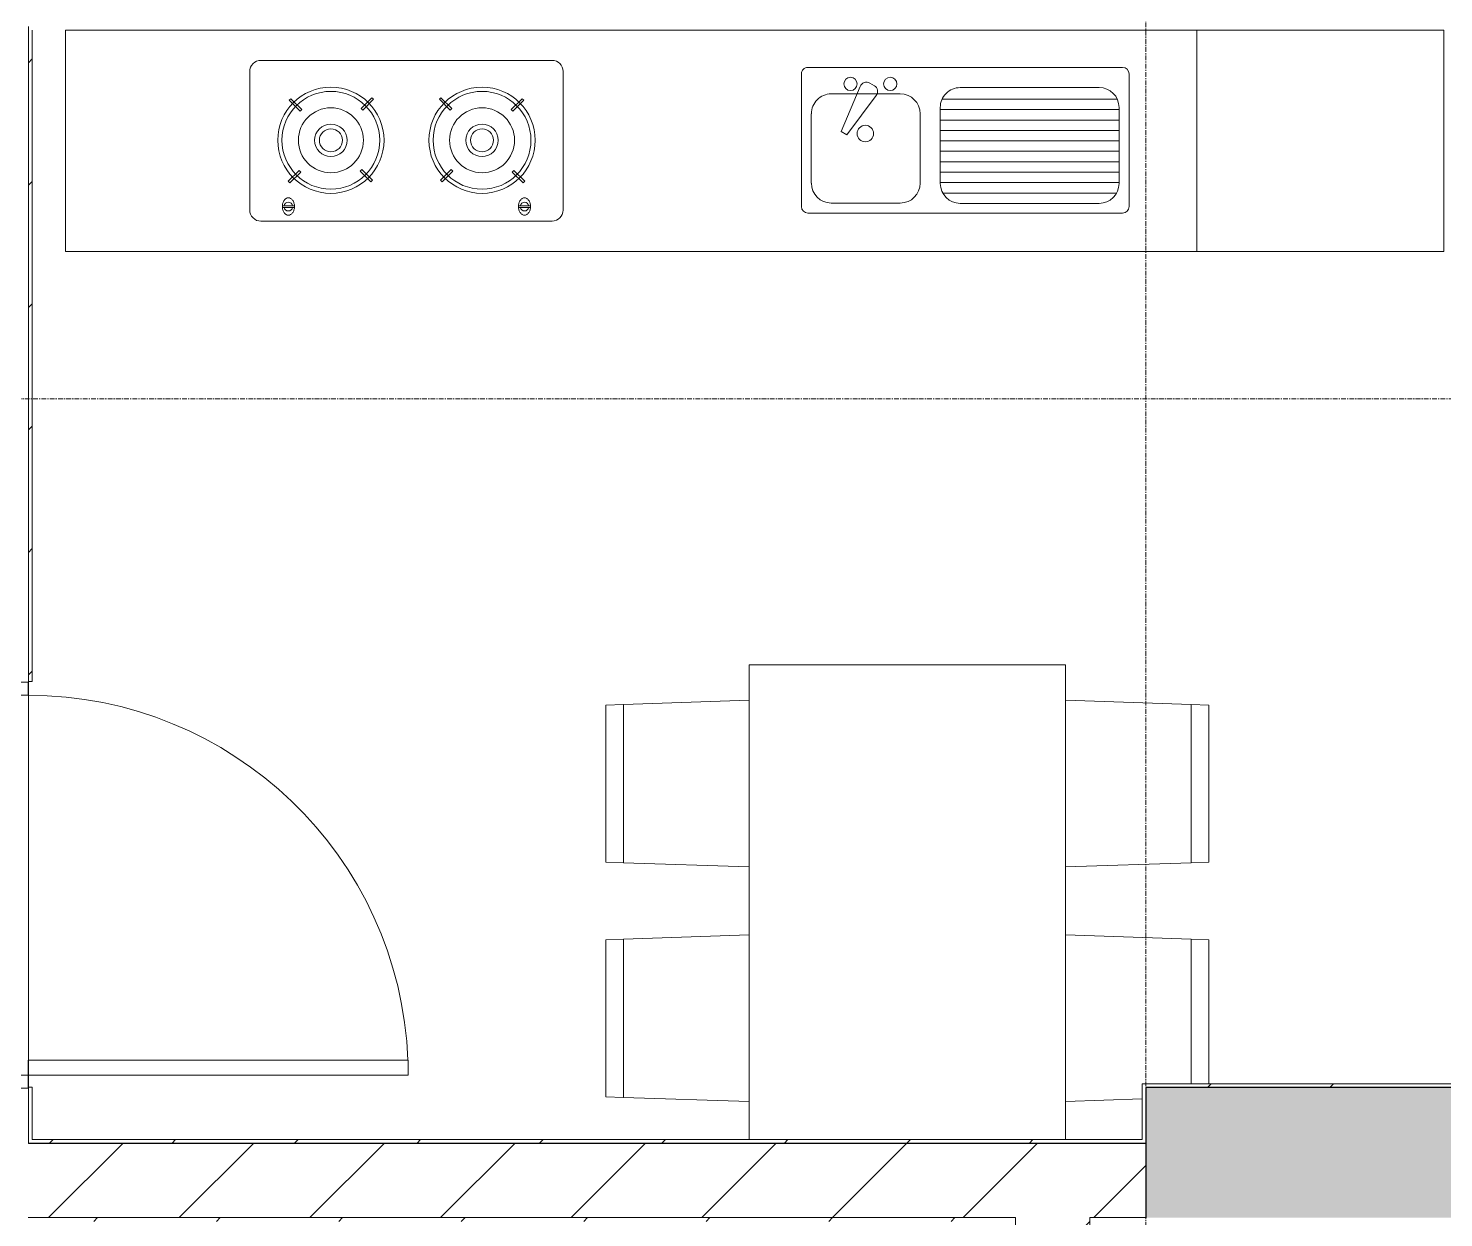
# Model space of a CAD drawing. Header units: millimetres. Extents: x 5121 to 246734, y -48180 to 129206.
# Drawn here: x 119053 to 122853, y 37037 to 40232 of the extents above; entities that cross this region are included whole.
import ezdxf

# ---------------------------------------------------------------- set-up
doc = ezdxf.new("R2010")
doc.units = ezdxf.units.MM
doc.linetypes.add('Grid Line', pattern=[22.225, 12.7, -3.175, 3.175, -3.175])
for name, color, linetype, lineweight in [('0-1', 7, 'Continuous', 5), ('A-DETL-GENF', 92, 'Continuous', 9), ('A-DOOR', 31, 'Continuous', 9), ('A-DOOR-FRAM', 31, 'Continuous', 9), ('A-FLOR-1', 50, 'Continuous', 9), ('A-WALL', 113, 'Continuous', 9), ('A-WALL-1', 250, 'Continuous', 18), ('A-WALL-PATT-2', 50, 'Continuous', 9), ('A-WALL-PATT-3', 111, 'Continuous', 9), ('I-FURN', 30, 'Continuous', 9), ('I-FURN-1', 253, 'Continuous', 9), ('S-COLS-1', 7, 'Continuous', 5), ('S-COLS-2', 10, 'Continuous', 25), ('S-GRID-1', 1, 'Grid Line', 9)]:
    doc.layers.add(name, color=color, linetype=linetype, lineweight=lineweight)
pattern_1 = [(45, (0, 0), (-164.40233, 164.40233), [])]
pattern_2 = [(45, (0, 0), (-175.3625, 175.3625), [])]

# ---------------------------------------------------------------- blocks, each defined once
blk = doc.blocks.new('NCV_TKTC_KET CAU_rvt-1-TKCS_MB TỔNG THỂ TẦNG 1')
at = {"layer": 'S-COLS-1'}
blk.add_hatch(color=256, dxfattribs=at).paths.add_polyline_path([(122417.9, 37036.9), (123352.6, 37036.9), (123352.6, 37386.9), (122052.6, 37386.9), (122052.6, 37036.9)])
at = {"layer": 'S-COLS-2'}
for p, q in [((123352.6, 37386.9), (122052.6, 37386.9)), ((122052.6, 37386.9), (122052.6, 37036.9))]:
    blk.add_line(p, q, dxfattribs=at)
blk = doc.blocks.new('HE BEP A1 - HE BEP A 2-944694-TKCS_MB TỔNG THỂ TẦNG 1')
at = {"layer": 'I-FURN'}
for p, q in [((0, 0), (662.4, 0)), ((0, -594.4), (0, 0)), ((662.4, 0), (662.4, -594.4)), ((662.4, 0), (662.4, -594.4)), ((3700, 0), (662.4, 0)), ((3700, -594.4), (3700, 0)), ((3700, -594.4), (3700, 0)), ((1706.9, -103.2), (862.4, -103.2)), ((2364, -483.2), (2364, -111.2)), ((3175.6, -81.2), (2394, -81.2)), ((3205.6, -483.2), (3205.6, -111.2)), ((844.9, -120.7), (844.9, -476.9)), ((924.9, -128.9), (1298.3, -128.9)), ((1459, -129.9), (1644.4, -129.9)), ((1724.4, -476.9), (1724.4, -120.7)), ((2451.6, -118.3), (2484.1, -118.3)), ((2451.6, -122.3), (2451.6, -118.3)), ((2484.1, -122.3), (2451.6, -122.3)), ((2484.1, -118.3), (2484.1, -122.3)), ((3085.5, -118.3), (3085.5, -122.3)), ((3118, -118.3), (3085.5, -118.3)), ((3085.5, -122.3), (3118, -122.3)), ((3118, -122.3), (3118, -118.3)), ((871.5, -386.8), (871.5, -182.3)), ((871.5, -184.9), (1351.6, -184.9)), ((877.9, -156.9), (1345.2, -156.9)), ((1351.6, -182.3), (1351.6, -386.8)), ((1405.6, -369.9), (1405.6, -183.2)), ((1697.8, -183.2), (1697.8, -369.9)), ((2471.8, -183.9), (2467.4, -188.3)), ((2467.4, -188.3), (2496.5, -217.4)), ((2500.9, -213), (2471.8, -183.9)), ((2689.3, -186.7), (2660.2, -215.8)), ((2693.7, -191.1), (2689.3, -186.7)), ((2875.9, -191.1), (2880.3, -186.7)), ((2880.3, -186.7), (2909.4, -215.8)), ((3068.7, -213), (3097.9, -183.9)), ((3102.3, -188.3), (3073.1, -217.4)), ((3097.9, -183.9), (3102.3, -188.3)), ((871.5, -212.9), (1351.6, -212.9)), ((2496.5, -217.4), (2500.9, -213)), ((2660.2, -215.8), (2664.6, -220.2)), ((2664.6, -220.2), (2693.7, -191.1)), ((2905, -220.2), (2875.9, -191.1)), ((2909.4, -215.8), (2905, -220.2)), ((3073.1, -217.4), (3068.7, -213)), ((871.5, -240.9), (1351.6, -240.9)), ((871.5, -268.9), (1351.6, -268.9)), ((871.5, -296.9), (1351.6, -296.9)), ((871.5, -324.9), (1351.6, -324.9)), ((1602.7, -313.4), (1523.8, -418.4)), ((1566.6, -443.1), (1618.1, -322.3)), ((1618.1, -322.3), (1602.7, -313.4)), ((871.5, -352.9), (1351.6, -352.9)), ((2470.1, -405.9), (2499.2, -376.7)), ((2499.2, -376.7), (2503.6, -381.1)), ((2663, -383.9), (2667.3, -379.5)), ((2667.3, -379.5), (2696.5, -408.6)), ((2902.3, -379.5), (2873.2, -408.6)), ((2906.7, -383.9), (2902.3, -379.5)), ((3070.4, -376.7), (3066, -381.1)), ((3099.5, -405.9), (3070.4, -376.7)), ((871.5, -380.9), (1351.6, -380.9)), ((876.4, -408.9), (1346.8, -408.9)), ((2474.5, -410.3), (2470.1, -405.9)), ((2503.6, -381.1), (2474.5, -410.3)), ((2692.1, -413), (2663, -383.9)), ((2696.5, -408.6), (2692.1, -413)), ((2873.2, -408.6), (2877.5, -413)), ((2877.5, -413), (2906.7, -383.9)), ((3066, -381.1), (3095.1, -410.3)), ((3095.1, -410.3), (3099.5, -405.9)), ((1298.3, -440.1), (924.9, -440.1)), ((1644.4, -423.2), (1459, -423.2)), ((1541.1, -452.3), (1528.6, -445.1)), ((862.4, -494.4), (1706.9, -494.4)), ((3175.6, -513.2), (2394, -513.2)), ((662.4, -594.4), (0, -594.4)), ((662.4, -594.4), (3700, -594.4))]:
    blk.add_line(p, q, dxfattribs=at)
for centre, radius in [((2581.9, -298.5), 142.6), ((2581.9, -298.5), 131.3), ((2987.7, -298.5), 142.6), ((2987.7, -298.5), 131.3), ((2581.9, -298.5), 87.2), ((2987.7, -298.5), 87.2), ((2581.9, -298.5), 43.6), ((2987.7, -298.5), 43.6), ((1552.8, -316.6), 22.2), ((2581.9, -298.5), 30.9), ((2987.7, -298.5), 30.9), ((1485.9, -449.9), 17.8), ((1592.6, -449.9), 17.8)]:
    blk.add_circle(centre, radius, dxfattribs=at)
for centre, radius, start, end in [((862.4, -120.7), 17.5, 90, 180), ((1706.9, -120.7), 17.5, 0, 90), ((2394, -111.2), 30, 90, 180), ((2485.1, -120.7), 33.5, 163.9419, 180), ((2476.6, -118.2), 24.7, 145.204, 163.9419), ((2467.8, -120.3), 11.6, 9.7177, 170.2823), ((2471.3, -114.5), 18.1, 120.7976, 145.204), ((2467.9, -108.8), 11.5, 90, 120.7976), ((2467.9, -108.8), 11.5, 59.2024, 90), ((2464.5, -114.5), 18.1, 34.796, 59.2024), ((2459.1, -118.2), 24.7, 16.0581, 34.796), ((2450.6, -120.7), 33.5, 0, 16.0581), ((3119, -120.7), 33.5, 163.9419, 180), ((3110.5, -118.2), 24.7, 145.204, 163.9419), ((3105.2, -114.5), 18.1, 120.7976, 145.204), ((3101.8, -120.3), 11.6, 9.7177, 170.2823), ((3101.8, -108.8), 11.5, 90, 120.7976), ((3101.8, -108.8), 11.5, 59.2024, 90), ((3098.4, -114.5), 18.1, 34.796, 59.2024), ((3093, -118.2), 24.7, 16.0581, 34.796), ((3084.5, -120.7), 33.5, 0, 16.0581), ((3175.6, -111.2), 30, 360, 90), ((924.9, -182.3), 53.3, 90, 180), ((1298.3, -182.3), 53.3, 0, 90), ((1459, -183.2), 53.3, 90, 180), ((1644.4, -183.2), 53.3, 0, 90), ((2485.1, -120.7), 33.5, 180, 196.0581), ((2476.6, -123.1), 24.7, 196.0581, 214.796), ((2467.8, -120.3), 11.6, 189.9102, 350.0898), ((2471.3, -126.9), 18.1, 214.796, 239.2024), ((2467.9, -132.6), 11.5, 239.2024, 270), ((2467.9, -132.6), 11.5, 270, 300.7976), ((2464.5, -126.9), 18.1, 300.7976, 325.204), ((2459.1, -123.1), 24.7, 325.204, 343.9419), ((2450.6, -120.7), 33.5, 343.9419, 0), ((3119, -120.7), 33.5, 180, 196.0581), ((3110.5, -123.1), 24.7, 196.0581, 214.796), ((3105.2, -126.9), 18.1, 214.796, 239.2024), ((3101.8, -120.3), 11.6, 189.9102, 350.0898), ((3101.8, -132.6), 11.5, 239.2024, 270), ((3101.8, -132.6), 11.5, 270, 300.7976), ((3098.4, -126.9), 18.1, 300.7976, 325.204), ((3093, -123.1), 24.7, 325.204, 343.9419), ((3084.5, -120.7), 33.5, 343.9419, 0), ((1459, -369.9), 53.3, 180, 270), ((1644.4, -369.9), 53.3, 270, 0), ((924.9, -386.8), 53.3, 180, 270), ((1298.3, -386.8), 53.3, 270, 0), ((1537.5, -429.7), 17.8, 140.5382, 240.0479), ((1549.9, -436.9), 17.8, 240.0479, 339.4621), ((862.4, -476.9), 17.5, 180, 270), ((1706.9, -476.9), 17.5, 270, 0), ((2394, -483.2), 30, 180, 270), ((3175.6, -483.2), 30, 270, 0)]:
    blk.add_arc(centre, radius, start, end, dxfattribs=at)
at = {"layer": 'I-FURN-1'}
for p, q in [((0, 0), (3700, 0)), ((0, -594.4), (0, 0)), ((3700, 0), (3700, -594.4)), ((3700, -594.4), (0, -594.4))]:
    blk.add_line(p, q, dxfattribs=at)
blk = doc.blocks.new('RES_BAN AN 1 - RES_BAN AN 1-V108-TKCS_MB TỔNG THỂ TẦNG 1')
at = {"layer": 'I-FURN-1'}
for p, q in [((-425, 0), (-425, -1275)), ((425, -1275), (425, 0)), ((-630, -109.1), (-425, -102.3)), ((-425, -102.3), (-425, -549.7)), ((425, -102.3), (425, -549.7)), ((761.9, -113.5), (425, -102.3)), ((761.9, -538.5), (761.9, -113.5)), ((761.9, -113.5), (761.9, -538.5)), ((809.6, -115.1), (761.9, -113.5)), ((-809.6, -150), (-809.6, -536.9)), ((-761.9, -538.5), (-761.9, -150)), ((-761.9, -538.5), (-761.9, -150)), ((809.6, -536.9), (809.6, -115.1)), ((-809.6, -536.9), (-761.9, -538.5)), ((-425, -549.7), (-761.9, -538.5)), ((425, -549.7), (761.9, -538.5)), ((761.9, -538.5), (809.6, -536.9)), ((-809.6, -745.3), (-761.9, -743.8)), ((-809.6, -1167.2), (-809.6, -745.3)), ((-761.9, -743.8), (-425, -732.5)), ((-761.9, -1168.8), (-761.9, -743.8)), ((-761.9, -743.8), (-761.9, -1168.8)), ((-425, -732.5), (-425, -1180)), ((425, -732.5), (425, -1180)), ((761.9, -743.8), (425, -732.5)), ((761.9, -743.8), (809.6, -745.3)), ((761.9, -1168.8), (761.9, -743.8)), ((761.9, -1168.8), (761.9, -743.8)), ((809.6, -745.3), (809.6, -1167.2)), ((-761.9, -1168.8), (-809.6, -1167.2)), ((-425, -1180), (-761.9, -1168.8)), ((425, -1180), (761.9, -1168.8)), ((809.6, -1167.2), (761.9, -1168.8)), ((-425, -1275), (425, -1275))]:
    blk.add_line(p, q, dxfattribs=at)
blk = doc.blocks.new('NCV_TKTC_TANG 1_rvt-1-TKCS_MB TỔNG THỂ TẦNG 1')
at = {"layer": 'A-WALL-PATT-2'}
h = blk.add_hatch(dxfattribs=at)
h.set_pattern_fill('FP_10', color=256, style=0, pattern_type=2)
h.set_pattern_definition(pattern_1)
h.paths.add_polyline_path([(119052.6, 37237.4), (119062.6, 37237.4), (119062.6, 37387.8), (119052.6, 37387.8)])
h.paths.add_polyline_path([(119062.6, 38477.8), (119062.6, 40236.9), (119052.6, 40236.9), (119052.6, 38477.8)])
h = blk.add_hatch(dxfattribs=at)
h.set_pattern_fill('FP_10', color=256, style=0, pattern_type=2)
h.set_pattern_definition(pattern_1)
h.paths.add_polyline_path([(122042.6, 37386.9), (123352.6, 37386.9), (123350.8, 37396.9), (122042.6, 37396.4)])
h = blk.add_hatch(dxfattribs=at)
h.set_pattern_fill('FP_10', color=256, style=0, pattern_type=2)
h.set_pattern_definition(pattern_1)
h.paths.add_polyline_path([(121702.6, 37237.4), (122042.6, 37237.4), (122042.6, 37246.9), (119062.6, 37246.9), (119062.6, 37237.4), (121638.8, 37237.4)])
at = {"layer": 'A-FLOR-1'}
for p, q in [((119052.6, 38477.8), (119052.6, 37387.8)), ((119052.6, 37387.8), (119052.6, 38477.8))]:
    blk.add_line(p, q, dxfattribs=at)
at = {"layer": 'A-WALL-1'}
for p, q in [((119052.6, 40236.9), (119052.6, 38477.8)), ((119062.6, 38477.8), (119062.6, 40226.9)), ((119052.6, 38477.8), (119062.6, 38477.8)), ((123352.6, 37396.9), (122042.6, 37396.9)), ((122042.6, 37396.9), (122042.6, 37386.9)), ((119062.6, 37387.8), (119052.6, 37387.8)), ((119052.6, 37387.8), (119052.6, 37236.9)), ((119062.6, 37246.9), (119062.6, 37387.8)), ((122042.6, 37386.9), (122042.6, 37246.9)), ((122052.6, 37386.9), (123352.6, 37386.9)), ((122052.6, 37236.9), (122052.6, 37386.9)), ((122042.6, 37246.9), (119062.6, 37246.9)), ((119052.6, 37236.9), (119062.6, 37236.9)), ((119062.6, 37236.9), (122042.6, 37236.9)), ((122042.6, 37236.9), (122052.6, 37236.9))]:
    blk.add_line(p, q, dxfattribs=at)
at = {"layer": 'I-FURN-1', "rotation": 180}
for name, p in [('HE BEP A1 - HE BEP A 2-944694-TKCS_MB TỔNG THỂ TẦNG 1', (122852.6, 39632.6)), ('RES_BAN AN 1 - RES_BAN AN 1-V108-TKCS_MB TỔNG THỂ TẦNG 1', (121412.6, 37246.9))]:
    blk.add_blockref(name, p, dxfattribs=at)
blk = doc.blocks.new('FD_05 - FD_05-1000x2200mm-835434-TKCS_MB TỔNG THỂ TẦNG 1')
at = {"layer": 'A-DETL-GENF'}
for p, q in [((470, 100), (470, 1120)), ((470, 1120), (510, 1120)), ((510, 1120), (510, 100)), ((510, 100), (470, 100))]:
    blk.add_line(p, q, dxfattribs=at)
blk.add_arc((510, 100), 1020, 92.2475, 180, dxfattribs=at)
at = {"layer": 'A-DOOR-FRAM'}
for p, q in [((-510, 100), (-545, 100)), ((-545, 100), (-545, -100)), ((-510, 60), (-510, 100)), ((545, 100), (510, 100)), ((510, 100), (510, 60)), ((545, -100), (545, 100)), ((-500, 60), (-510, 60)), ((-500, -100), (-500, 60)), ((510, 60), (500, 60)), ((500, 60), (500, -100)), ((-545, -100), (-500, -100)), ((500, -100), (545, -100))]:
    blk.add_line(p, q, dxfattribs=at)

msp = doc.modelspace()

# ---------------------------------------------------------------- hatches: boundary and pattern name
at = {"layer": 'A-WALL-PATT-3'}
h = msp.add_hatch(dxfattribs=at)
h.set_pattern_fill('FP_1', color=256, style=0, pattern_type=2)
h.set_pattern_definition(pattern_2)
h.paths.add_polyline_path([(121702.6, 37037.4), (122052.6, 37037.4), (122052.5, 37237.4), (119052.5, 37237.4), (119052.6, 37037.4), (121702.2, 37037.4)])
h = msp.add_hatch(dxfattribs=at)
h.set_pattern_fill('FP_43', color=256, style=0, pattern_type=2)
h.set_pattern_definition(pattern_1)
h.paths.add_polyline_path([(121702.6, 37027.4), (121702.2, 37037.4), (118842.5, 37037.4), (118842.5, 37027.4), (121692.6, 37027.4)])
h = msp.add_hatch(dxfattribs=at)
h.set_pattern_fill('FP_1', color=256, style=0, pattern_type=2)
h.set_pattern_definition(pattern_2)
h.paths.add_polyline_path([(121902.3, 33837.4), (121902.6, 33837.4), (121902.6, 37037.4), (121702.6, 37035.6), (121702.6, 33837.4), (121902, 33837.4)])

# ---------------------------------------------------------------- linework, layer by layer
at = {"layer": 'A-WALL'}
for p, q in [((119052.5, 37037.4), (121702.6, 37037.4)), ((121702.6, 37037.4), (121702.6, 35387.4))]:
    msp.add_line(p, q, dxfattribs=at)
at = {"layer": 'A-WALL-1'}
for p, q in [((122052.6, 37237.4), (119052.5, 37237.4)), ((122052.6, 37037.4), (122052.6, 37237.4)), ((121902.6, 37037.4), (122052.6, 37037.4)), ((121902.6, 33837.4), (121902.6, 37037.4))]:
    msp.add_line(p, q, dxfattribs=at)
at = {"layer": 'S-GRID-1'}
for p, q in [((122052.6, 23210.6), (122052.6, 78232.7)), ((129301.8, 39236.9), (31601.8, 39236.9))]:
    msp.add_line(p, q, dxfattribs=at)

# ---------------------------------------------------------------- block references
at = {"layer": '0-1'}
for name in ['NCV_TKTC_KET CAU_rvt-1-TKCS_MB TỔNG THỂ TẦNG 1', 'NCV_TKTC_TANG 1_rvt-1-TKCS_MB TỔNG THỂ TẦNG 1']:
    msp.add_blockref(name, (0, 0), dxfattribs=at)
at = {"layer": 'A-DOOR', "rotation": 270.0000000000001}
msp.add_blockref('FD_05 - FD_05-1000x2200mm-835434-TKCS_MB TỔNG THỂ TẦNG 1', (118952.5, 37930.3), dxfattribs=at)

doc.saveas('drawing.dxf')
